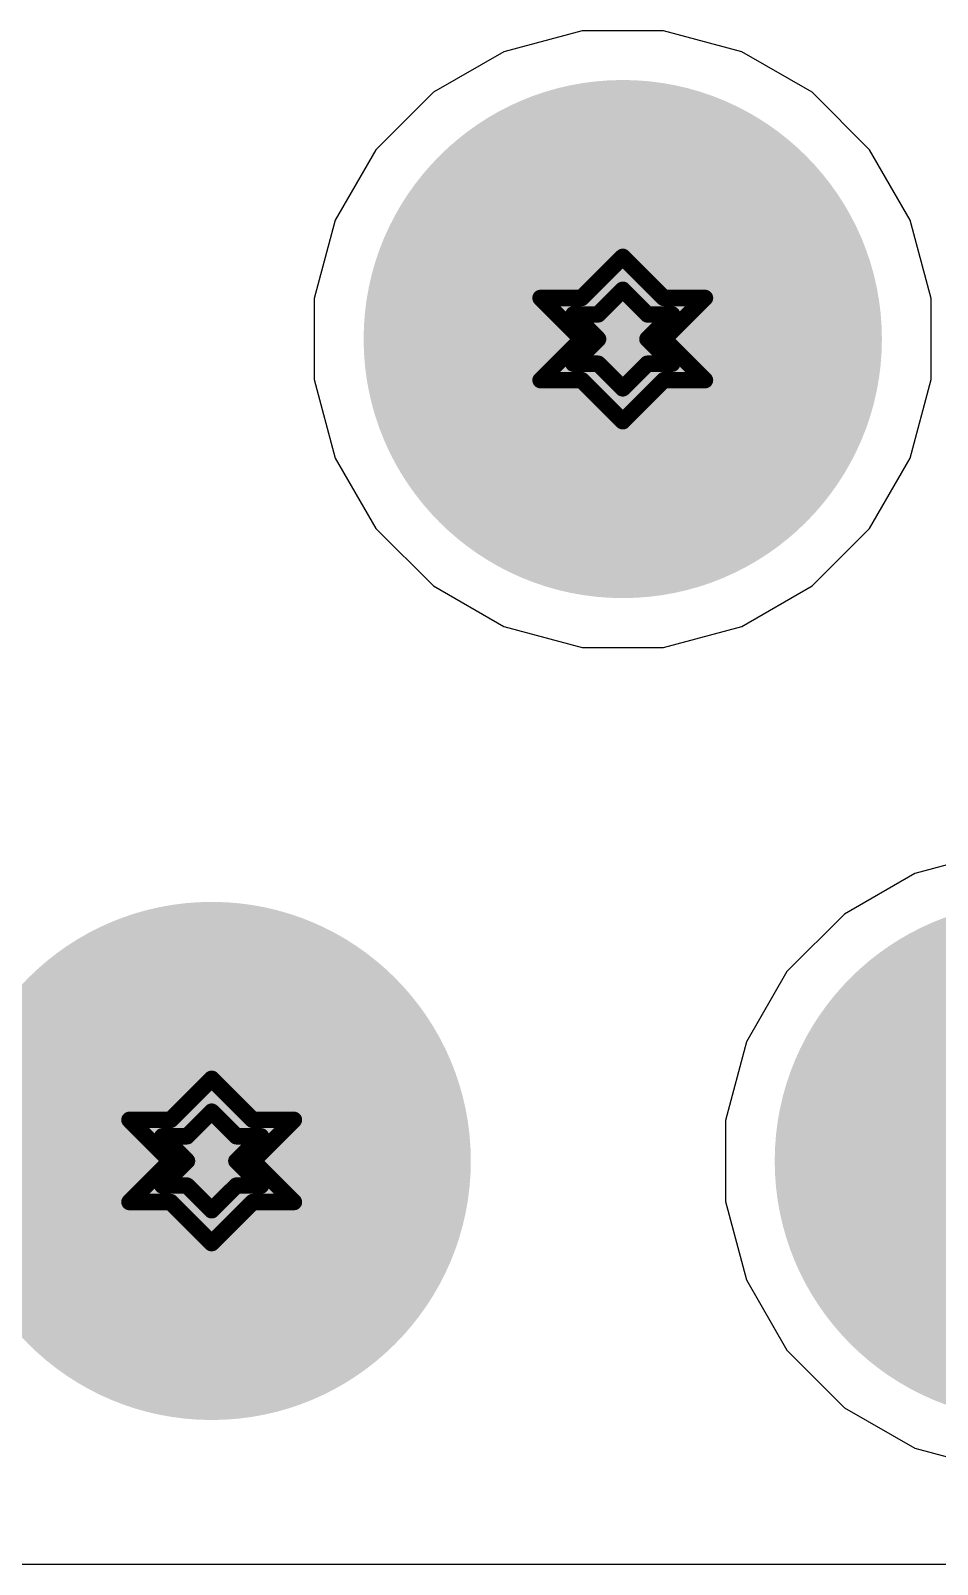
# Model space of a CAD drawing. Header units: inches. Extents: x 0 to 5032, y 0 to 5323.
# Drawn here: x 149.208 to 152.009, y 108.943 to 113.683 of the extents above; entities that cross this region are included whole.
import ezdxf

# ---------------------------------------------------------------- set-up
doc = ezdxf.new("R2010")
doc.units = ezdxf.units.IN
for name, color, linetype in [('Bottom Layer', 5, 'Continuous'), ('Bottom Solder', 6, 'Continuous'), ('Drill Drawing', 1, 'Continuous'), ('Layer 1', 16, 'Continuous'), ('Layer 2', 76, 'Continuous'), ('Multi-Layer', 9, 'Continuous'), ('Pad Holes', 156, 'Continuous'), ('Top Layer', 1, 'Continuous'), ('Top Solder', 216, 'Continuous')]:
    doc.layers.add(name, color=color, linetype=linetype)

# ---------------------------------------------------------------- blocks, each defined once
blk = doc.blocks.new('HR911105A_223')
at = {"layer": 'Bottom Layer'}
h = blk.add_hatch(color=5, dxfattribs=at)
edge = h.paths.add_edge_path()
edge.add_arc((-3.17, -4.355), 0.699, 0, 360)
h = blk.add_hatch(color=5, dxfattribs=at)
edge = h.paths.add_edge_path()
edge.add_arc((-4.44, -6.895), 0.699, 0, 360)
h = blk.add_hatch(color=5, dxfattribs=at)
edge = h.paths.add_edge_path()
edge.add_arc((-1.9, -6.895), 0.699, 0, 360)
at = {"layer": 'Bottom Solder'}
h = blk.add_hatch(color=6, dxfattribs=at)
edge = h.paths.add_edge_path()
edge.add_arc((-3.17, -4.355), 0.8006, 0, 360)
h = blk.add_hatch(color=6, dxfattribs=at)
edge = h.paths.add_edge_path()
edge.add_arc((-4.44, -6.895), 0.8006, 0, 360)
h = blk.add_hatch(color=6, dxfattribs=at)
edge = h.paths.add_edge_path()
edge.add_arc((-1.9, -6.895), 0.8006, 0, 360)
at = {"layer": 'Layer 1'}
h = blk.add_hatch(color=16, dxfattribs=at)
edge = h.paths.add_edge_path()
edge.add_arc((-3.17, -4.355), 0.699, 0, 360)
h = blk.add_hatch(color=16, dxfattribs=at)
edge = h.paths.add_edge_path()
edge.add_arc((-4.44, -6.895), 0.699, 0, 360)
h = blk.add_hatch(color=16, dxfattribs=at)
edge = h.paths.add_edge_path()
edge.add_arc((-1.9, -6.895), 0.699, 0, 360)
at = {"layer": 'Layer 2'}
h = blk.add_hatch(color=76, dxfattribs=at)
edge = h.paths.add_edge_path()
edge.add_arc((-3.17, -4.355), 0.699, 0, 360)
h = blk.add_hatch(color=76, dxfattribs=at)
edge = h.paths.add_edge_path()
edge.add_arc((-4.44, -6.895), 0.699, 0, 360)
h = blk.add_hatch(color=76, dxfattribs=at)
edge = h.paths.add_edge_path()
edge.add_arc((-1.9, -6.895), 0.699, 0, 360)
at = {"layer": 'Multi-Layer'}
h = blk.add_hatch(color=9, dxfattribs=at)
edge = h.paths.add_edge_path()
edge.add_arc((-3.17, -4.355), 0.699, 0, 360)
h = blk.add_hatch(color=9, dxfattribs=at)
edge = h.paths.add_edge_path()
edge.add_arc((-4.44, -6.895), 0.699, 0, 360)
h = blk.add_hatch(color=9, dxfattribs=at)
edge = h.paths.add_edge_path()
edge.add_arc((-1.9, -6.895), 0.699, 0, 360)
at = {"layer": 'Pad Holes'}
h = blk.add_hatch(color=7, dxfattribs=at)
edge = h.paths.add_edge_path()
edge.add_arc((-3.17, -4.355), 0.445, 0, 360)
h = blk.add_hatch(color=7, dxfattribs=at)
edge = h.paths.add_edge_path()
edge.add_arc((-4.44, -6.895), 0.445, 0, 360)
h = blk.add_hatch(color=7, dxfattribs=at)
edge = h.paths.add_edge_path()
edge.add_arc((-1.9, -6.895), 0.445, 0, 360)
at = {"layer": 'Top Layer'}
h = blk.add_hatch(color=1, dxfattribs=at)
edge = h.paths.add_edge_path()
edge.add_arc((-3.17, -4.355), 0.699, 0, 360)
h = blk.add_hatch(color=1, dxfattribs=at)
edge = h.paths.add_edge_path()
edge.add_arc((-4.44, -6.895), 0.699, 0, 360)
h = blk.add_hatch(color=1, dxfattribs=at)
edge = h.paths.add_edge_path()
edge.add_arc((-1.9, -6.895), 0.699, 0, 360)
at = {"layer": 'Top Solder'}
h = blk.add_hatch(color=216, dxfattribs=at)
edge = h.paths.add_edge_path()
edge.add_arc((-3.17, -4.355), 0.8006, 0, 360)
h = blk.add_hatch(color=216, dxfattribs=at)
edge = h.paths.add_edge_path()
edge.add_arc((-4.44, -6.895), 0.8006, 0, 360)
h = blk.add_hatch(color=216, dxfattribs=at)
edge = h.paths.add_edge_path()
edge.add_arc((-1.9, -6.895), 0.8006, 0, 360)

msp = doc.modelspace()

# ---------------------------------------------------------------- linework, layer by layer
at = {"layer": 'Drill Drawing'}
for points in [[(150.9101, 112.857, 0.0508, 0.0508, 0), (151.0371, 112.984, 0.0508, 0.0508, 0)], [(151.0371, 112.984, 0.0508, 0.0508, 0), (151.1641, 112.857, 0.0508, 0.0508, 0)], [(150.9609, 112.8062, 0.0508, 0.0508, 0), (151.0371, 112.8824, 0.0508, 0.0508, 0)], [(151.0371, 112.8824, 0.0508, 0.0508, 0), (151.1133, 112.8062, 0.0508, 0.0508, 0)], [(150.7831, 112.857, 0.0508, 0.0508, 0), (150.9101, 112.73, 0.0508, 0.0508, 0)], [(150.7831, 112.857, 0.0508, 0.0508, 0), (150.9101, 112.857, 0.0508, 0.0508, 0)], [(151.1641, 112.857, 0.0508, 0.0508, 0), (151.2911, 112.857, 0.0508, 0.0508, 0)], [(151.1641, 112.73, 0.0508, 0.0508, 0), (151.2911, 112.857, 0.0508, 0.0508, 0)], [(150.8847, 112.8062, 0.0508, 0.0508, 0), (150.9609, 112.73, 0.0508, 0.0508, 0)], [(150.8847, 112.8062, 0.0508, 0.0508, 0), (150.9609, 112.8062, 0.0508, 0.0508, 0)], [(151.1133, 112.8062, 0.0508, 0.0508, 0), (151.1895, 112.8062, 0.0508, 0.0508, 0)], [(151.1133, 112.73, 0.0508, 0.0508, 0), (151.1895, 112.8062, 0.0508, 0.0508, 0)], [(150.7831, 112.603, 0.0508, 0.0508, 0), (150.9101, 112.73, 0.0508, 0.0508, 0)], [(150.8847, 112.6538, 0.0508, 0.0508, 0), (150.9609, 112.73, 0.0508, 0.0508, 0)], [(151.1133, 112.73, 0.0508, 0.0508, 0), (151.1895, 112.6538, 0.0508, 0.0508, 0)], [(151.1641, 112.73, 0.0508, 0.0508, 0), (151.2911, 112.603, 0.0508, 0.0508, 0)], [(150.8847, 112.6538, 0.0508, 0.0508, 0), (150.9609, 112.6538, 0.0508, 0.0508, 0)], [(150.9609, 112.6538, 0.0508, 0.0508, 0), (151.0371, 112.5776, 0.0508, 0.0508, 0)], [(151.0371, 112.5776, 0.0508, 0.0508, 0), (151.1133, 112.6538, 0.0508, 0.0508, 0)], [(151.1133, 112.6538, 0.0508, 0.0508, 0), (151.1895, 112.6538, 0.0508, 0.0508, 0)], [(150.7831, 112.603, 0.0508, 0.0508, 0), (150.9101, 112.603, 0.0508, 0.0508, 0)], [(150.9101, 112.603, 0.0508, 0.0508, 0), (151.0371, 112.476, 0.0508, 0.0508, 0)], [(151.0371, 112.476, 0.0508, 0.0508, 0), (151.1641, 112.603, 0.0508, 0.0508, 0)], [(151.1641, 112.603, 0.0508, 0.0508, 0), (151.2911, 112.603, 0.0508, 0.0508, 0)], [(149.6401, 110.317, 0.0508, 0.0508, 0), (149.7671, 110.444, 0.0508, 0.0508, 0)], [(149.7671, 110.444, 0.0508, 0.0508, 0), (149.8941, 110.317, 0.0508, 0.0508, 0)], [(149.5131, 110.317, 0.0508, 0.0508, 0), (149.6401, 110.19, 0.0508, 0.0508, 0)], [(149.5131, 110.317, 0.0508, 0.0508, 0), (149.6401, 110.317, 0.0508, 0.0508, 0)], [(149.6909, 110.2662, 0.0508, 0.0508, 0), (149.7671, 110.3424, 0.0508, 0.0508, 0)], [(149.7671, 110.3424, 0.0508, 0.0508, 0), (149.8433, 110.2662, 0.0508, 0.0508, 0)], [(149.8941, 110.317, 0.0508, 0.0508, 0), (150.0211, 110.317, 0.0508, 0.0508, 0)], [(149.8941, 110.19, 0.0508, 0.0508, 0), (150.0211, 110.317, 0.0508, 0.0508, 0)], [(149.6147, 110.2662, 0.0508, 0.0508, 0), (149.6909, 110.19, 0.0508, 0.0508, 0)], [(149.6147, 110.2662, 0.0508, 0.0508, 0), (149.6909, 110.2662, 0.0508, 0.0508, 0)], [(149.8433, 110.2662, 0.0508, 0.0508, 0), (149.9195, 110.2662, 0.0508, 0.0508, 0)], [(149.8433, 110.19, 0.0508, 0.0508, 0), (149.9195, 110.2662, 0.0508, 0.0508, 0)], [(149.5131, 110.063, 0.0508, 0.0508, 0), (149.6401, 110.19, 0.0508, 0.0508, 0)], [(149.6147, 110.1138, 0.0508, 0.0508, 0), (149.6909, 110.19, 0.0508, 0.0508, 0)], [(149.8433, 110.19, 0.0508, 0.0508, 0), (149.9195, 110.1138, 0.0508, 0.0508, 0)], [(149.8941, 110.19, 0.0508, 0.0508, 0), (150.0211, 110.063, 0.0508, 0.0508, 0)], [(149.6147, 110.1138, 0.0508, 0.0508, 0), (149.6909, 110.1138, 0.0508, 0.0508, 0)], [(149.6909, 110.1138, 0.0508, 0.0508, 0), (149.7671, 110.0376, 0.0508, 0.0508, 0)], [(149.7671, 110.0376, 0.0508, 0.0508, 0), (149.8433, 110.1138, 0.0508, 0.0508, 0)], [(149.8433, 110.1138, 0.0508, 0.0508, 0), (149.9195, 110.1138, 0.0508, 0.0508, 0)], [(149.5131, 110.063, 0.0508, 0.0508, 0), (149.6401, 110.063, 0.0508, 0.0508, 0)], [(149.6401, 110.063, 0.0508, 0.0508, 0), (149.7671, 109.936, 0.0508, 0.0508, 0)], [(149.7671, 109.936, 0.0508, 0.0508, 0), (149.8941, 110.063, 0.0508, 0.0508, 0)], [(149.8941, 110.063, 0.0508, 0.0508, 0), (150.0211, 110.063, 0.0508, 0.0508, 0)]]:
    msp.add_lwpolyline(points, format="xyseb", dxfattribs=at)
for points in [[(151.0244, 112.984, 0.0254, 0.0254, 1), (151.0498, 112.984, 0.0254, 0.0254, 1)], [(151.0244, 112.984, 0.0254, 0.0254, 1), (151.0498, 112.984, 0.0254, 0.0254, 1)], [(151.0244, 112.8824, 0.0254, 0.0254, 1), (151.0498, 112.8824, 0.0254, 0.0254, 1)], [(151.0244, 112.8824, 0.0254, 0.0254, 1), (151.0498, 112.8824, 0.0254, 0.0254, 1)], [(150.7704, 112.857, 0.0254, 0.0254, 1), (150.7958, 112.857, 0.0254, 0.0254, 1)], [(150.7704, 112.857, 0.0254, 0.0254, 1), (150.7958, 112.857, 0.0254, 0.0254, 1)], [(150.8974, 112.857, 0.0254, 0.0254, 1), (150.9228, 112.857, 0.0254, 0.0254, 1)], [(150.8974, 112.857, 0.0254, 0.0254, 1), (150.9228, 112.857, 0.0254, 0.0254, 1)], [(151.1514, 112.857, 0.0254, 0.0254, 1), (151.1768, 112.857, 0.0254, 0.0254, 1)], [(151.1514, 112.857, 0.0254, 0.0254, 1), (151.1768, 112.857, 0.0254, 0.0254, 1)], [(151.2784, 112.857, 0.0254, 0.0254, 1), (151.3038, 112.857, 0.0254, 0.0254, 1)], [(151.2784, 112.857, 0.0254, 0.0254, 1), (151.3038, 112.857, 0.0254, 0.0254, 1)], [(150.872, 112.8062, 0.0254, 0.0254, 1), (150.8974, 112.8062, 0.0254, 0.0254, 1)], [(150.872, 112.8062, 0.0254, 0.0254, 1), (150.8974, 112.8062, 0.0254, 0.0254, 1)], [(150.9482, 112.8062, 0.0254, 0.0254, 1), (150.9736, 112.8062, 0.0254, 0.0254, 1)], [(150.9482, 112.8062, 0.0254, 0.0254, 1), (150.9736, 112.8062, 0.0254, 0.0254, 1)], [(151.1006, 112.8062, 0.0254, 0.0254, 1), (151.126, 112.8062, 0.0254, 0.0254, 1)], [(151.1006, 112.8062, 0.0254, 0.0254, 1), (151.126, 112.8062, 0.0254, 0.0254, 1)], [(151.1768, 112.8062, 0.0254, 0.0254, 1), (151.2022, 112.8062, 0.0254, 0.0254, 1)], [(151.1768, 112.8062, 0.0254, 0.0254, 1), (151.2022, 112.8062, 0.0254, 0.0254, 1)], [(150.8974, 112.73, 0.0254, 0.0254, 1), (150.9228, 112.73, 0.0254, 0.0254, 1)], [(150.8974, 112.73, 0.0254, 0.0254, 1), (150.9228, 112.73, 0.0254, 0.0254, 1)], [(150.9482, 112.73, 0.0254, 0.0254, 1), (150.9736, 112.73, 0.0254, 0.0254, 1)], [(150.9482, 112.73, 0.0254, 0.0254, 1), (150.9736, 112.73, 0.0254, 0.0254, 1)], [(151.1006, 112.73, 0.0254, 0.0254, 1), (151.126, 112.73, 0.0254, 0.0254, 1)], [(151.1006, 112.73, 0.0254, 0.0254, 1), (151.126, 112.73, 0.0254, 0.0254, 1)], [(151.1514, 112.73, 0.0254, 0.0254, 1), (151.1768, 112.73, 0.0254, 0.0254, 1)], [(151.1514, 112.73, 0.0254, 0.0254, 1), (151.1768, 112.73, 0.0254, 0.0254, 1)], [(150.872, 112.6538, 0.0254, 0.0254, 1), (150.8974, 112.6538, 0.0254, 0.0254, 1)], [(150.872, 112.6538, 0.0254, 0.0254, 1), (150.8974, 112.6538, 0.0254, 0.0254, 1)], [(150.9482, 112.6538, 0.0254, 0.0254, 1), (150.9736, 112.6538, 0.0254, 0.0254, 1)], [(150.9482, 112.6538, 0.0254, 0.0254, 1), (150.9736, 112.6538, 0.0254, 0.0254, 1)], [(151.1006, 112.6538, 0.0254, 0.0254, 1), (151.126, 112.6538, 0.0254, 0.0254, 1)], [(151.1006, 112.6538, 0.0254, 0.0254, 1), (151.126, 112.6538, 0.0254, 0.0254, 1)], [(151.1768, 112.6538, 0.0254, 0.0254, 1), (151.2022, 112.6538, 0.0254, 0.0254, 1)], [(151.1768, 112.6538, 0.0254, 0.0254, 1), (151.2022, 112.6538, 0.0254, 0.0254, 1)], [(150.7704, 112.603, 0.0254, 0.0254, 1), (150.7958, 112.603, 0.0254, 0.0254, 1)], [(150.7704, 112.603, 0.0254, 0.0254, 1), (150.7958, 112.603, 0.0254, 0.0254, 1)], [(150.8974, 112.603, 0.0254, 0.0254, 1), (150.9228, 112.603, 0.0254, 0.0254, 1)], [(150.8974, 112.603, 0.0254, 0.0254, 1), (150.9228, 112.603, 0.0254, 0.0254, 1)], [(151.1514, 112.603, 0.0254, 0.0254, 1), (151.1768, 112.603, 0.0254, 0.0254, 1)], [(151.1514, 112.603, 0.0254, 0.0254, 1), (151.1768, 112.603, 0.0254, 0.0254, 1)], [(151.2784, 112.603, 0.0254, 0.0254, 1), (151.3038, 112.603, 0.0254, 0.0254, 1)], [(151.2784, 112.603, 0.0254, 0.0254, 1), (151.3038, 112.603, 0.0254, 0.0254, 1)], [(151.0244, 112.5776, 0.0254, 0.0254, 1), (151.0498, 112.5776, 0.0254, 0.0254, 1)], [(151.0244, 112.5776, 0.0254, 0.0254, 1), (151.0498, 112.5776, 0.0254, 0.0254, 1)], [(151.0244, 112.476, 0.0254, 0.0254, 1), (151.0498, 112.476, 0.0254, 0.0254, 1)], [(151.0244, 112.476, 0.0254, 0.0254, 1), (151.0498, 112.476, 0.0254, 0.0254, 1)], [(149.7544, 110.444, 0.0254, 0.0254, 1), (149.7798, 110.444, 0.0254, 0.0254, 1)], [(149.7544, 110.444, 0.0254, 0.0254, 1), (149.7798, 110.444, 0.0254, 0.0254, 1)], [(149.5004, 110.317, 0.0254, 0.0254, 1), (149.5258, 110.317, 0.0254, 0.0254, 1)], [(149.5004, 110.317, 0.0254, 0.0254, 1), (149.5258, 110.317, 0.0254, 0.0254, 1)], [(149.6274, 110.317, 0.0254, 0.0254, 1), (149.6528, 110.317, 0.0254, 0.0254, 1)], [(149.6274, 110.317, 0.0254, 0.0254, 1), (149.6528, 110.317, 0.0254, 0.0254, 1)], [(149.7544, 110.3424, 0.0254, 0.0254, 1), (149.7798, 110.3424, 0.0254, 0.0254, 1)], [(149.7544, 110.3424, 0.0254, 0.0254, 1), (149.7798, 110.3424, 0.0254, 0.0254, 1)], [(149.8814, 110.317, 0.0254, 0.0254, 1), (149.9068, 110.317, 0.0254, 0.0254, 1)], [(149.8814, 110.317, 0.0254, 0.0254, 1), (149.9068, 110.317, 0.0254, 0.0254, 1)], [(150.0084, 110.317, 0.0254, 0.0254, 1), (150.0338, 110.317, 0.0254, 0.0254, 1)], [(150.0084, 110.317, 0.0254, 0.0254, 1), (150.0338, 110.317, 0.0254, 0.0254, 1)], [(149.602, 110.2662, 0.0254, 0.0254, 1), (149.6274, 110.2662, 0.0254, 0.0254, 1)], [(149.602, 110.2662, 0.0254, 0.0254, 1), (149.6274, 110.2662, 0.0254, 0.0254, 1)], [(149.6782, 110.2662, 0.0254, 0.0254, 1), (149.7036, 110.2662, 0.0254, 0.0254, 1)], [(149.6782, 110.2662, 0.0254, 0.0254, 1), (149.7036, 110.2662, 0.0254, 0.0254, 1)], [(149.8306, 110.2662, 0.0254, 0.0254, 1), (149.856, 110.2662, 0.0254, 0.0254, 1)], [(149.8306, 110.2662, 0.0254, 0.0254, 1), (149.856, 110.2662, 0.0254, 0.0254, 1)], [(149.9068, 110.2662, 0.0254, 0.0254, 1), (149.9322, 110.2662, 0.0254, 0.0254, 1)], [(149.9068, 110.2662, 0.0254, 0.0254, 1), (149.9322, 110.2662, 0.0254, 0.0254, 1)], [(149.6274, 110.19, 0.0254, 0.0254, 1), (149.6528, 110.19, 0.0254, 0.0254, 1)], [(149.6274, 110.19, 0.0254, 0.0254, 1), (149.6528, 110.19, 0.0254, 0.0254, 1)], [(149.6782, 110.19, 0.0254, 0.0254, 1), (149.7036, 110.19, 0.0254, 0.0254, 1)], [(149.6782, 110.19, 0.0254, 0.0254, 1), (149.7036, 110.19, 0.0254, 0.0254, 1)], [(149.8306, 110.19, 0.0254, 0.0254, 1), (149.856, 110.19, 0.0254, 0.0254, 1)], [(149.8306, 110.19, 0.0254, 0.0254, 1), (149.856, 110.19, 0.0254, 0.0254, 1)], [(149.8814, 110.19, 0.0254, 0.0254, 1), (149.9068, 110.19, 0.0254, 0.0254, 1)], [(149.8814, 110.19, 0.0254, 0.0254, 1), (149.9068, 110.19, 0.0254, 0.0254, 1)], [(149.602, 110.1138, 0.0254, 0.0254, 1), (149.6274, 110.1138, 0.0254, 0.0254, 1)], [(149.602, 110.1138, 0.0254, 0.0254, 1), (149.6274, 110.1138, 0.0254, 0.0254, 1)], [(149.6782, 110.1138, 0.0254, 0.0254, 1), (149.7036, 110.1138, 0.0254, 0.0254, 1)], [(149.6782, 110.1138, 0.0254, 0.0254, 1), (149.7036, 110.1138, 0.0254, 0.0254, 1)], [(149.8306, 110.1138, 0.0254, 0.0254, 1), (149.856, 110.1138, 0.0254, 0.0254, 1)], [(149.8306, 110.1138, 0.0254, 0.0254, 1), (149.856, 110.1138, 0.0254, 0.0254, 1)], [(149.9068, 110.1138, 0.0254, 0.0254, 1), (149.9322, 110.1138, 0.0254, 0.0254, 1)], [(149.9068, 110.1138, 0.0254, 0.0254, 1), (149.9322, 110.1138, 0.0254, 0.0254, 1)], [(149.5004, 110.063, 0.0254, 0.0254, 1), (149.5258, 110.063, 0.0254, 0.0254, 1)], [(149.5004, 110.063, 0.0254, 0.0254, 1), (149.5258, 110.063, 0.0254, 0.0254, 1)], [(149.6274, 110.063, 0.0254, 0.0254, 1), (149.6528, 110.063, 0.0254, 0.0254, 1)], [(149.6274, 110.063, 0.0254, 0.0254, 1), (149.6528, 110.063, 0.0254, 0.0254, 1)], [(149.7544, 110.0376, 0.0254, 0.0254, 1), (149.7798, 110.0376, 0.0254, 0.0254, 1)], [(149.7544, 110.0376, 0.0254, 0.0254, 1), (149.7798, 110.0376, 0.0254, 0.0254, 1)], [(149.8814, 110.063, 0.0254, 0.0254, 1), (149.9068, 110.063, 0.0254, 0.0254, 1)], [(149.8814, 110.063, 0.0254, 0.0254, 1), (149.9068, 110.063, 0.0254, 0.0254, 1)], [(150.0084, 110.063, 0.0254, 0.0254, 1), (150.0338, 110.063, 0.0254, 0.0254, 1)], [(150.0084, 110.063, 0.0254, 0.0254, 1), (150.0338, 110.063, 0.0254, 0.0254, 1)], [(149.7544, 109.936, 0.0254, 0.0254, 1), (149.7798, 109.936, 0.0254, 0.0254, 1)], [(149.7544, 109.936, 0.0254, 0.0254, 1), (149.7798, 109.936, 0.0254, 0.0254, 1)]]:
    msp.add_lwpolyline(points, format="xyseb", close=True, dxfattribs=at)
at = {"layer": 'Layer 1'}
for p, q in [((150.9116, 113.683), (150.6693, 113.6181)), ((151.1626, 113.683), (150.9116, 113.683)), ((151.4049, 113.6181), (151.1626, 113.683)), ((150.6693, 113.6181), (150.4519, 113.4926)), ((151.6223, 113.4926), (151.4049, 113.6181)), ((150.4519, 113.4926), (150.2745, 113.3152)), ((151.7997, 113.3152), (151.6223, 113.4926)), ((150.2745, 113.3152), (150.149, 113.0978)), ((151.9252, 113.0978), (151.7997, 113.3152)), ((150.149, 113.0978), (150.0841, 112.8555)), ((151.9901, 112.8555), (151.9252, 113.0978)), ((150.0841, 112.8555), (150.0841, 112.6045)), ((151.9901, 112.6045), (151.9901, 112.8555)), ((150.0841, 112.6045), (150.149, 112.3622)), ((151.9252, 112.3622), (151.9901, 112.6045)), ((150.149, 112.3622), (150.2745, 112.1448)), ((151.7997, 112.1448), (151.9252, 112.3622)), ((150.2745, 112.1448), (150.4519, 111.9674)), ((151.6223, 111.9674), (151.7997, 112.1448)), ((150.4519, 111.9674), (150.6693, 111.8419)), ((151.4049, 111.8419), (151.6223, 111.9674)), ((150.6693, 111.8419), (150.9116, 111.777)), ((151.1626, 111.777), (151.4049, 111.8419)), ((150.9116, 111.777), (151.1626, 111.777)), ((152.1816, 111.143), (151.9393, 111.0781)), ((151.9393, 111.0781), (151.7219, 110.9526)), ((151.7219, 110.9526), (151.5445, 110.7752)), ((151.5445, 110.7752), (151.419, 110.5578)), ((151.419, 110.5578), (151.3541, 110.3155)), ((151.3541, 110.3155), (151.3541, 110.0645)), ((151.3541, 110.0645), (151.419, 109.8222)), ((151.419, 109.8222), (151.5445, 109.6048)), ((151.5445, 109.6048), (151.7219, 109.4274)), ((151.7219, 109.4274), (151.9393, 109.3019)), ((151.9393, 109.3019), (152.1816, 109.237)), ((164.6174, 108.9434), (121.0056, 108.9434))]:
    msp.add_line(p, q, dxfattribs=at)

# ---------------------------------------------------------------- block references
msp.add_blockref('HR911105A_223', (154.2071, 117.085))

doc.saveas('drawing.dxf')
